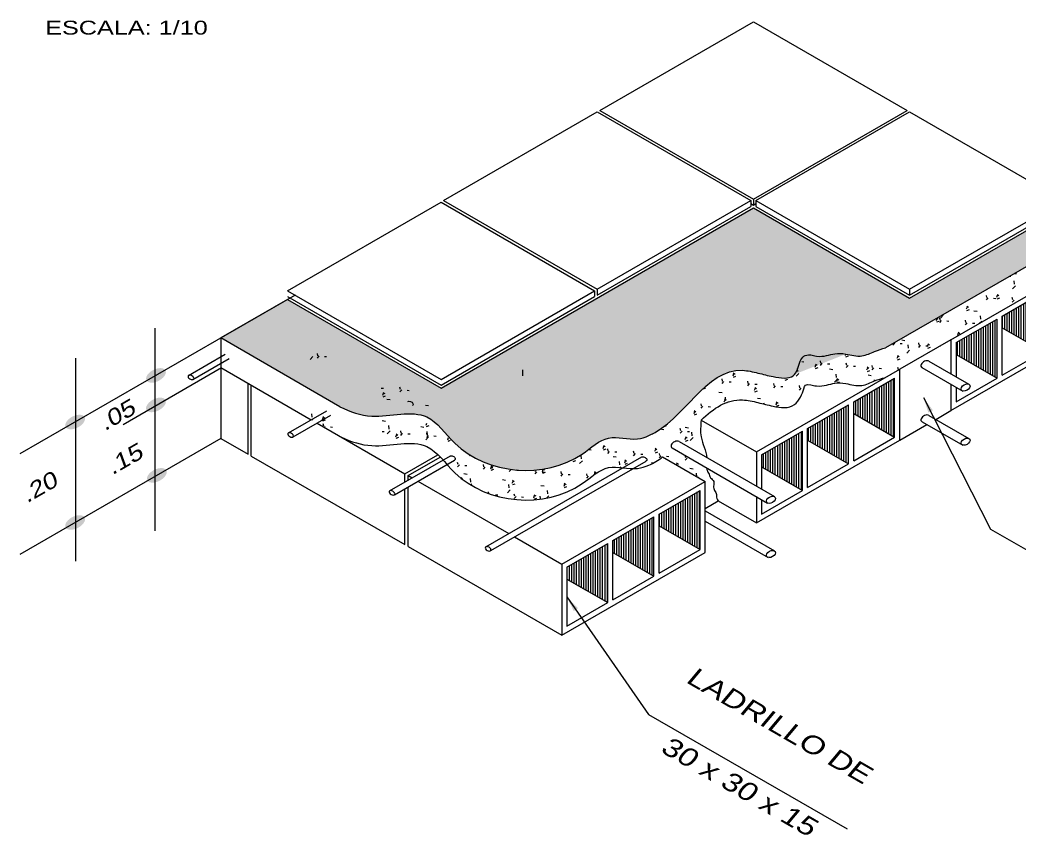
# Model space of a CAD drawing. Header units: millimetres. Extents: x 10559 to 10691, y -16579 to -16550.
# Drawn here: x 10636.531 to 10640.677, y -16563.536 to -16560.151 of the extents above; entities that cross this region are included whole.
import ezdxf

# ---------------------------------------------------------------- set-up
doc = ezdxf.new("R2010")
doc.units = ezdxf.units.MM
for name, color, linetype, lineweight in [('cantomera', 56, 'Continuous', 5), ('Cotas', 8, 'Continuous', 13), ('escaleras', 1, 'Continuous', 5), ('P-2', 2, 'Continuous', 5), ('piso', 254, 'Continuous', 5), ('Sombreados', 55, 'Continuous', 5), ('TEXTOCHI', 3, 'Continuous', 30)]:
    doc.layers.add(name, color=color, linetype=linetype, lineweight=lineweight)
doc.layers.add('Textos', color=8, linetype='Continuous')
doc.styles.add('ARIAL', font='arial.ttf')
doc.styles.add('R80-50', font='arial.ttf', dxfattribs={"width": 1.3, "height": 0.08})
doc.dimstyles.new('COTA20', dxfattribs={"dimtxt": 0.09, "dimasz": 0.09, "dimexe": 0.1, "dimexo": 0.1, "dimgap": 0.06, "dimtad": 3, "dimtih": 1, "dimtoh": 1, "dimlfac": 0.4, "dimzin": 4, "dimdsep": 46, "dimtxsty": 'ARIAL', "dimblk1": 'ARCHTICK', "dimblk2": 'ARCHTICK', "dimsah": 1, "dimcen": 0.15, "dimdle": 0.03, "dimclrd": 1, "dimclre": 1, "dimclrt": 2, "dimadec": 0, "dimazin": 0, "dimtfac": 2, "dimtix": 1, "dimtmove": 0, "dimatfit": 3, "dimfxl": 1, "dimtolj": 1, "dimtzin": 0, "dimlwd": -1, "dimlwe": -1, "dimarcsym": 0})
pattern_1 = [(90, (24685.673196, 12637.343814), (-0.013625229006, 0), [])]

# ---------------------------------------------------------------- blocks, each defined once
blk = doc.blocks.new('_ARCHTICK')
at = {"color": 0, "linetype": 'ByBlock', "const_width": 0.15}
blk.add_lwpolyline([(-0.5, -0.5), (0.5, 0.5)], dxfattribs=at)
blk = doc.blocks.new('A$C74A26CAC')
at = {"layer": 'Sombreados'}
h = blk.add_hatch(dxfattribs=at)
h.set_pattern_fill('AR-CONC', color=256, scale=0.000953766, angle=90, style=0)
h.set_pattern_definition([(140, (24685.6732, 12637.34381), (0.01520215834, 0.17376154855), [0.0181692429, -0.1998616717]), (85, (24685.6732, 12637.34381), (-0.1822233359, -0.0336134102), [0.0145353943, -0.1598893373]), (190.451, (24685.67446, 12637.3583), (-0.1670203482, 0.1401487665), [0.015441472, -0.1698561924]), (136.1842, (24685.62474, 12637.34381), (0.0400985442, 0.2585459808), [0.0272538643, -0.2997925075]), (186.6356, (24685.62809, 12637.36536), (-0.2359860903, 0.2264280943), [0.023162208, -0.2547842885]), (81.184, (24685.62474, 12637.34381), (-0.2359856725, 0.2264284485), [0.0218030915, -0.239834006]), (111, (24685.63686, 12637.36804), (0.09753737764, 0.1446051221), [0.0181692429, -0.1998616717]), (56, (24685.63686, 12637.36804), (-0.1756722253, 0.0589446752), [0.0145353943, -0.1598893373]), (161.4514, (24685.64499, 12637.38009), (-0.0781352388, 0.2035493992), [0.015441472, -0.1698561924]), (127.5, (24685.673196, 12637.343814), (-0.08064572378, 0.00294580486), [0, -0.15795128476, 0, -0.16231190305, 0, -0.16049497877]), (97.5, (24685.6732, 12637.34381), (-0.09554882917, 0.06373032427), [0, -0.0925420104, 0, -0.1543174362, 0, -0.06116978436]), (57.5, (24685.673196, 12637.28979), (0.00546388142, 0.12932170371), [0, -0.06056414293, 0, -0.18896012594, 0, -0.25073555173]), (47.5, (24685.6732, 12637.26557), (-0.0242509234, 0.1412805813), [0, -0.0787333858, 0, -0.12548890415, 0, -0.1780585802])])
edge = h.paths.add_edge_path()
edge.add_line((6.2379, 4.474), (6.0584, 4.5776))
edge.add_line((6.0584, 4.5776), (5.1735, 4.0666))
edge.add_line((5.1735, 4.0666), (4.2737, 4.5861))
edge.add_line((4.2737, 4.5861), (2.4743, 3.5472))
edge.add_line((2.4743, 3.5472), (1.5893, 4.0581))
edge.add_line((1.5893, 4.0581), (1.2058, 3.8367))
edge.add_line((1.2058, 3.8367), (1.8923, 3.4403))
edge.add_spline(control_points=[(1.8923, 3.4403), (1.9501, 3.4114), (2.1092, 3.355), (2.3902, 3.4516), (2.5898, 3.1401), (2.8495, 3.0613), (3.0175, 3.0752)], knot_values=[0.091337, 0.091337, 0.091337, 0.091337, 0.148206, 0.241918, 0.30665, 0.443723, 0.443723, 0.443723, 0.443723], degree=3, periodic=0)
edge.add_spline(control_points=[(3.0175, 3.0752), (3.0937, 3.0815), (3.1682, 3.1017), (3.2348, 3.1363)], knot_values=[0.443723, 0.443723, 0.443723, 0.443723, 0.50592, 0.50592, 0.50592, 0.50592], degree=3, periodic=0)
edge.add_spline(control_points=[(3.2348, 3.1363), (3.2527, 3.1456), (3.3244, 3.1884), (3.4269, 3.2923), (3.5752, 3.2407), (3.6574, 3.2669), (3.6846, 3.2799), (3.6911, 3.2833)], knot_values=[0.50592, 0.50592, 0.50592, 0.50592, 0.522643, 0.575117, 0.624102, 0.643905, 0.650294, 0.650294, 0.650294, 0.650294], degree=3, periodic=0)
edge.add_spline(control_points=[(3.6911, 3.2833), (3.8827, 3.382), (4.023, 3.6994), (4.3019, 3.6346), (4.375, 3.6154), (4.4345, 3.6053), (4.4563, 3.6058)], knot_values=[0.650294, 0.650294, 0.650294, 0.650294, 0.837139, 0.863555, 0.890278, 0.908583, 0.908583, 0.908583, 0.908583], degree=3, periodic=0)
edge.add_spline(control_points=[(4.4563, 3.6058), (4.4745, 3.6061), (4.522, 3.6165), (4.5374, 3.7064), (4.5714, 3.7486), (4.6714, 3.7218), (4.7336, 3.7522), (4.8157, 3.7448), (4.8951, 3.7217), (4.9682, 3.7608), (5.0141, 3.7741), (5.0354, 3.7797)], knot_values=[0.908583, 0.908583, 0.908583, 0.908583, 0.923978, 0.952833, 0.977552, 0.984394, 1.011117, 1.02948, 1.057194, 1.07994, 1.099382, 1.099382, 1.099382, 1.099382], degree=3, periodic=0)
edge.add_line((4.8066, 3.7438), (4.8066, 3.7439))
edge.add_spline(control_points=[(4.4563, 3.6058), (4.4745, 3.6061), (4.522, 3.6165), (4.5374, 3.7064), (4.5714, 3.7486), (4.6714, 3.7218), (4.7336, 3.7522), (4.8157, 3.7448), (4.8951, 3.7217), (4.9682, 3.7608), (5.0141, 3.7741), (5.0354, 3.7797)], knot_values=[0.908583, 0.908583, 0.908583, 0.908583, 0.923978, 0.952833, 0.977552, 0.984394, 1.011117, 1.02948, 1.057194, 1.07994, 1.099382, 1.099382, 1.099382, 1.099382], degree=3, periodic=0)
edge.add_line((5.0354, 3.7797), (6.2379, 4.474))
h = blk.add_hatch(dxfattribs=at)
h.set_pattern_fill('_USER', color=256, scale=0.013625, angle=90, style=0, pattern_type=0)
h.set_pattern_definition(pattern_1)
h.paths.add_polyline_path([(4.5564, 3.2988), (4.3204, 3.1626), (4.3204, 3.0944), (4.5564, 2.9582)])
h.paths.add_polyline_path([(4.8219, 3.4521), (4.5859, 3.3158), (4.5859, 3.2477), (4.8219, 3.1115)])
h.paths.add_polyline_path([(5.0874, 3.6054), (4.8514, 3.4691), (4.8514, 3.401), (5.0874, 3.2647)])
h.paths.add_polyline_path([(5.6774, 3.946), (5.4414, 3.8098), (5.4414, 3.7416), (5.6774, 3.6054)])
h.paths.add_polyline_path([(5.9429, 4.0993), (5.7069, 3.963), (5.7069, 3.8949), (5.9429, 3.7587)])
h.paths.add_polyline_path([(6.2084, 4.2526), (5.9724, 4.1163), (5.9724, 4.0482), (6.2084, 3.9119)])
h = blk.add_hatch(color=256, dxfattribs=at)
edge = h.paths.add_edge_path()
edge.add_ellipse((0.8323, 3.6211), major_axis=(-0.0548, -0.0289), ratio=0.564636, start_angle=73.42254, end_angle=183.89424)
edge.add_line((0.8859, 3.652), (0.8323, 3.6211))
edge.add_line((0.8323, 3.6211), (0.8323, 3.5832))
edge = h.paths.add_edge_path()
edge.add_line((0.8323, 3.6211), (0.7787, 3.5901))
edge.add_ellipse((0.8323, 3.6211), major_axis=(-0.0548, -0.0289), ratio=0.564636, start_angle=3.89424, end_angle=73.42254)
edge.add_line((0.8323, 3.5832), (0.8323, 3.6211))
edge = h.paths.add_edge_path()
edge.add_ellipse((0.8323, 3.6211), major_axis=(-0.0548, -0.0289), ratio=0.564636, start_angle=253.42254, end_angle=363.89424)
edge.add_line((0.7787, 3.5901), (0.8323, 3.6211))
edge.add_line((0.8323, 3.6211), (0.8323, 3.659))
edge = h.paths.add_edge_path()
edge.add_ellipse((0.8323, 3.6211), major_axis=(-0.0548, -0.0289), ratio=0.564636, start_angle=183.89424, end_angle=253.42254)
edge.add_line((0.8323, 3.659), (0.8323, 3.6211))
edge.add_line((0.8323, 3.6211), (0.8859, 3.652))
h = blk.add_hatch(color=256, dxfattribs=at)
edge = h.paths.add_edge_path()
edge.add_ellipse((0.8323, 3.4508), major_axis=(-0.0548, -0.0289), ratio=0.564636, start_angle=73.42254, end_angle=183.89424)
edge.add_line((0.8859, 3.4817), (0.8323, 3.4508))
edge.add_line((0.8323, 3.4508), (0.8323, 3.4129))
edge = h.paths.add_edge_path()
edge.add_line((0.8323, 3.4508), (0.7787, 3.4198))
edge.add_ellipse((0.8323, 3.4508), major_axis=(-0.0548, -0.0289), ratio=0.564636, start_angle=3.89424, end_angle=73.42254)
edge.add_line((0.8323, 3.4129), (0.8323, 3.4508))
edge = h.paths.add_edge_path()
edge.add_ellipse((0.8323, 3.4508), major_axis=(-0.0548, -0.0289), ratio=0.564636, start_angle=253.42254, end_angle=363.89424)
edge.add_line((0.7787, 3.4198), (0.8323, 3.4508))
edge.add_line((0.8323, 3.4508), (0.8323, 3.4887))
edge = h.paths.add_edge_path()
edge.add_ellipse((0.8323, 3.4508), major_axis=(-0.0548, -0.0289), ratio=0.564636, start_angle=183.89424, end_angle=253.42254)
edge.add_line((0.8323, 3.4887), (0.8323, 3.4508))
edge.add_line((0.8323, 3.4508), (0.8859, 3.4817))
h = blk.add_hatch(color=256, dxfattribs=at)
edge = h.paths.add_edge_path()
edge.add_ellipse((0.3667, 3.3522), major_axis=(-0.0548, -0.0289), ratio=0.564636, start_angle=73.42254, end_angle=183.89424)
edge.add_line((0.4202, 3.3832), (0.3667, 3.3522))
edge.add_line((0.3667, 3.3522), (0.3667, 3.3143))
edge = h.paths.add_edge_path()
edge.add_line((0.3667, 3.3522), (0.3131, 3.3213))
edge.add_ellipse((0.3667, 3.3522), major_axis=(-0.0548, -0.0289), ratio=0.564636, start_angle=3.89424, end_angle=73.42254)
edge.add_line((0.3667, 3.3143), (0.3667, 3.3522))
edge = h.paths.add_edge_path()
edge.add_ellipse((0.3667, 3.3522), major_axis=(-0.0548, -0.0289), ratio=0.564636, start_angle=253.42254, end_angle=363.89424)
edge.add_line((0.3131, 3.3213), (0.3667, 3.3522))
edge.add_line((0.3667, 3.3522), (0.3667, 3.3902))
edge = h.paths.add_edge_path()
edge.add_ellipse((0.3667, 3.3522), major_axis=(-0.0548, -0.0289), ratio=0.564636, start_angle=183.89424, end_angle=253.42254)
edge.add_line((0.3667, 3.3902), (0.3667, 3.3522))
edge.add_line((0.3667, 3.3522), (0.4202, 3.3832))
h = blk.add_hatch(color=256, dxfattribs=at)
edge = h.paths.add_edge_path()
edge.add_ellipse((0.8373, 3.0449), major_axis=(-0.0548, -0.0289), ratio=0.564636, start_angle=73.42254, end_angle=183.89424)
edge.add_line((0.8908, 3.0758), (0.8373, 3.0449))
edge.add_line((0.8373, 3.0449), (0.8373, 3.007))
edge = h.paths.add_edge_path()
edge.add_line((0.8373, 3.0449), (0.7837, 3.014))
edge.add_ellipse((0.8373, 3.0449), major_axis=(-0.0548, -0.0289), ratio=0.564636, start_angle=3.89424, end_angle=73.42254)
edge.add_line((0.8373, 3.007), (0.8373, 3.0449))
edge = h.paths.add_edge_path()
edge.add_ellipse((0.8373, 3.0449), major_axis=(-0.0548, -0.0289), ratio=0.564636, start_angle=253.42254, end_angle=363.89424)
edge.add_line((0.7837, 3.014), (0.8373, 3.0449))
edge.add_line((0.8373, 3.0449), (0.8373, 3.0828))
edge = h.paths.add_edge_path()
edge.add_ellipse((0.8373, 3.0449), major_axis=(-0.0548, -0.0289), ratio=0.564636, start_angle=183.89424, end_angle=253.42254)
edge.add_line((0.8373, 3.0828), (0.8373, 3.0449))
edge.add_line((0.8373, 3.0449), (0.8908, 3.0758))
h = blk.add_hatch(dxfattribs=at)
h.set_pattern_fill('_USER', color=256, scale=0.013625, angle=90, style=0, pattern_type=0)
h.set_pattern_definition(pattern_1)
h.paths.add_polyline_path([(3.7009, 2.8049), (3.4649, 2.6686), (3.4649, 2.6005), (3.7009, 2.4643)])
h.paths.add_polyline_path([(3.9664, 2.9582), (3.7304, 2.8219), (3.7304, 2.7538), (3.9664, 2.6175)])
h = blk.add_hatch(color=256, dxfattribs=at)
edge = h.paths.add_edge_path()
edge.add_ellipse((0.3667, 2.7732), major_axis=(-0.0548, -0.0289), ratio=0.564636, start_angle=73.42254, end_angle=183.89424)
edge.add_line((0.4202, 2.8041), (0.3667, 2.7732))
edge.add_line((0.3667, 2.7732), (0.3667, 2.7353))
edge = h.paths.add_edge_path()
edge.add_line((0.3667, 2.7732), (0.3131, 2.7422))
edge.add_ellipse((0.3667, 2.7732), major_axis=(-0.0548, -0.0289), ratio=0.564636, start_angle=3.89424, end_angle=73.42254)
edge.add_line((0.3667, 2.7353), (0.3667, 2.7732))
edge = h.paths.add_edge_path()
edge.add_ellipse((0.3667, 2.7732), major_axis=(-0.0548, -0.0289), ratio=0.564636, start_angle=253.42254, end_angle=363.89424)
edge.add_line((0.3131, 2.7422), (0.3667, 2.7732))
edge.add_line((0.3667, 2.7732), (0.3667, 2.8111))
edge = h.paths.add_edge_path()
edge.add_ellipse((0.3667, 2.7732), major_axis=(-0.0548, -0.0289), ratio=0.564636, start_angle=183.89424, end_angle=253.42254)
edge.add_line((0.3667, 2.8111), (0.3667, 2.7732))
edge.add_line((0.3667, 2.7732), (0.4202, 2.8041))
h = blk.add_hatch(dxfattribs=at)
h.set_pattern_fill('_USER', color=256, scale=0.013625, angle=90, style=0, pattern_type=0)
h.set_pattern_definition(pattern_1)
h.paths.add_polyline_path([(3.4354, 2.6516), (3.1994, 2.5154), (3.1994, 2.4472), (3.4354, 2.311)])
at = {"layer": 'cantomera'}
for p, q in [((1.0195, 3.6208), (1.2306, 3.7427)), ((1.0447, 3.5975), (1.2544, 3.7186)), ((5.284, 3.7033), (5.5153, 3.5698)), ((5.2442, 3.6666), (5.4797, 3.5306)), ((1.596, 3.2896), (1.8159, 3.4165)), ((1.6226, 3.2671), (1.8396, 3.3924)), ((5.2451, 3.3536), (5.4797, 3.2181)), ((5.284, 3.3908), (5.5153, 3.2573)), ((3.8453, 3.2396), (4.3943, 2.9226)), ((3.805, 3.2031), (4.3554, 2.8853)), ((2.1778, 2.9548), (2.5283, 3.1572)), ((2.2063, 2.9335), (2.5521, 3.1331)), ((2.7318, 2.6323), (3.6315, 3.1517)), ((2.7618, 2.6118), (3.6552, 3.1276)), ((3.751, 3.1507), (3.9959, 3.0093)), ((3.9959, 2.8401), (4.3943, 2.6101)), ((3.9959, 2.7804), (4.3587, 2.5709))]:
    blk.add_line(p, q, dxfattribs=at)
for centre, start_param, end_param in [((5.2644, 3.6848), 6.612089, 9.801217), ((5.2644, 3.3723), 0.328904, 3.518032), ((3.8252, 3.2213), 6.612089, 9.801217)]:
    blk.add_ellipse(centre, major_axis=(0.0243, 0.014), ratio=0.633975, start_param=start_param, end_param=end_param, dxfattribs=at)
at = {"layer": 'cantomera', "extrusion": (0, 0, -1)}
for centre in [(1.0334, 3.6098), (1.6078, 3.2773), (2.1915, 2.9437), (2.7455, 2.621)]:
    blk.add_ellipse(centre, major_axis=(-0.0156, 0.009), ratio=0.594832, dxfattribs=at)
at = {"layer": 'cantomera'}
for centre in [(5.4957, 3.5512), (5.4957, 3.2388), (4.3747, 2.904), (4.3747, 2.5916)]:
    blk.add_ellipse(centre, major_axis=(0.0243, 0.014), ratio=0.633975, dxfattribs=at)
at = {"layer": 'cantomera', "extrusion": (0, 0, -1)}
for centre, start_param, end_param in [((2.2975, 3.4596), 0.170361, 3.556464), ((2.5403, 3.1451), 0.2769, 3.645372), ((3.6434, 3.1396), 0.2769, 3.645372)]:
    blk.add_ellipse(centre, major_axis=(-0.0156, 0.009), ratio=0.594832, start_param=start_param, end_param=end_param, dxfattribs=at)
at = {"layer": 'Cotas'}
for p, q in [((1.6335, 4.0837), (0.0489, 3.1688)), ((1.2103, 3.6638), (0.6437, 3.3367)), ((1.2058, 3.2569), (0.0489, 2.589))]:
    blk.add_line(p, q, dxfattribs=at)
for points in [[(0.8276, 2.7241), (0.8276, 3.8941)], [(0.3703, 2.5498), (0.3703, 3.7197)]]:
    blk.add_lwpolyline(points, dxfattribs=at)
at = {"layer": 'escaleras'}
for p, q in [((3.374, 4.1177), (4.259, 4.6287)), ((4.259, 4.6287), (4.259, 4.5946)), ((4.259, 4.6117), (4.2737, 4.6031)), ((4.2737, 4.6372), (4.2737, 4.6031)), ((4.2737, 4.6031), (4.2885, 4.6117)), ((4.2885, 4.6287), (4.2885, 4.5946)), ((4.2885, 4.6287), (5.1735, 4.1177)), ((5.1735, 4.1177), (6.0584, 4.6287)), ((3.374, 4.0837), (4.259, 4.5946)), ((4.2885, 4.5946), (5.1735, 4.0837)), ((5.1735, 4.0837), (6.0584, 4.5946)), ((5.7781, 4.2085), (5.7894, 4.2076)), ((5.7525, 4.1938), (5.7562, 4.1932)), ((5.7776, 4.1474), (5.7753, 4.1671)), ((1.5893, 4.1092), (2.4743, 3.5983)), ((2.4743, 3.5983), (3.3592, 4.1092)), ((3.3592, 4.1092), (3.3592, 4.0752)), ((3.374, 4.1177), (3.374, 4.0837)), ((5.1735, 4.1177), (5.1735, 4.0837)), ((5.6774, 4.088), (5.6877, 4.081)), ((5.7666, 4.1197), (5.7828, 4.1366)), ((1.5893, 4.0752), (2.4743, 3.5642)), ((2.4743, 3.5642), (3.3592, 4.0752)), ((5.6183, 4.0694), (5.6159, 4.0824)), ((5.616, 4.0561), (5.626, 4.068)), ((5.6569, 4.0655), (5.6693, 4.0644)), ((5.6764, 4.0712), (5.6807, 4.0838)), ((5.6785, 4.0629), (5.693, 4.0684)), ((5.7672, 4.0563), (5.7648, 4.0694)), ((5.7649, 4.0431), (5.7749, 4.055)), ((5.502, 4.0043), (5.5062, 4.0168)), ((5.5029, 4.021), (5.5133, 4.0141)), ((5.504, 3.9959), (5.5186, 4.0015)), ((5.5437, 3.9938), (5.5621, 3.9909)), ((5.3275, 3.9373), (5.3317, 3.9498)), ((5.3296, 3.9289), (5.3441, 3.9345)), ((5.3326, 3.9513), (5.3388, 3.9471)), ((5.3492, 3.9392), (5.3468, 3.9523)), ((5.3469, 3.926), (5.3569, 3.9379)), ((5.3509, 3.9518), (5.3671, 3.9687)), ((5.3878, 3.9354), (5.4002, 3.9343)), ((5.4981, 3.9262), (5.4957, 3.9392)), ((5.4958, 3.9129), (5.5058, 3.9249)), ((5.5367, 3.9223), (5.5491, 3.9212)), ((5.577, 3.9221), (5.5887, 3.9343)), ((5.5835, 3.9451), (5.5812, 3.9648)), ((5.4514, 3.8537), (5.4557, 3.8662)), ((5.4524, 3.8705), (5.4627, 3.8635)), ((5.0778, 3.7958), (5.0878, 3.8078)), ((5.1187, 3.8052), (5.1311, 3.8041)), ((5.128, 3.8259), (5.1464, 3.823)), ((5.2291, 3.7961), (5.2267, 3.8091)), ((5.277, 3.7867), (5.2812, 3.7993)), ((5.2779, 3.8035), (5.2883, 3.7965)), ((1.7643, 3.7346), (1.7619, 3.7476)), ((4.8041, 3.7364), (4.8066, 3.7438)), ((5.1568, 3.7496), (5.173, 3.7664)), ((5.1678, 3.7772), (5.1655, 3.7969)), ((5.2268, 3.7828), (5.2368, 3.7947)), ((5.2677, 3.7922), (5.2801, 3.7911)), ((5.279, 3.7783), (5.2936, 3.7839)), ((5.3496, 3.7915), (5.3506, 3.7914)), ((1.7206, 3.7135), (1.7368, 3.7304)), ((1.762, 3.7213), (1.772, 3.7332)), ((1.8029, 3.7307), (1.8153, 3.7296)), ((4.5518, 3.7012), (4.5642, 3.7001)), ((4.6306, 3.6862), (4.6409, 3.6792)), ((4.6621, 3.692), (4.6597, 3.705)), ((4.6598, 3.6787), (4.6698, 3.6907)), ((4.7007, 3.6881), (4.7131, 3.687)), ((4.8061, 3.728), (4.8207, 3.7336)), ((4.8111, 3.679), (4.8087, 3.692)), ((5.1025, 3.7197), (5.1067, 3.7323)), ((5.1035, 3.7365), (5.1138, 3.7295)), ((5.1046, 3.7114), (5.1191, 3.7169)), ((2.9444, 3.6535), (2.9444, 3.6195)), ((4.1567, 3.619), (4.1609, 3.6316)), ((4.1577, 3.6358), (4.168, 3.6289)), ((4.5195, 3.616), (4.5357, 3.6329)), ((4.5305, 3.6437), (4.5286, 3.66)), ((4.6296, 3.6694), (4.6338, 3.6819)), ((4.6317, 3.661), (4.6462, 3.6666)), ((4.7123, 3.658), (4.7307, 3.6551)), ((4.7521, 3.6093), (4.7498, 3.629)), ((4.8088, 3.6657), (4.8188, 3.6776)), ((4.8497, 3.6751), (4.8621, 3.674)), ((4.928, 3.6528), (4.9322, 3.6653)), ((4.929, 3.6695), (4.9393, 3.6626)), ((4.9301, 3.6444), (4.9446, 3.65)), ((4.96, 3.666), (4.9576, 3.679)), ((4.9577, 3.6527), (4.9677, 3.6646)), ((4.9986, 3.6621), (5.011, 3.661)), ((5.1089, 3.6529), (5.1065, 3.6659)), ((4.0952, 3.5879), (4.0928, 3.601)), ((4.0929, 3.5747), (4.1029, 3.5866)), ((4.1338, 3.5841), (4.1462, 3.583)), ((4.1588, 3.6107), (4.1733, 3.6163)), ((4.2441, 3.5749), (4.2417, 3.5879)), ((4.2418, 3.5616), (4.2518, 3.5736)), ((4.2827, 3.571), (4.2951, 3.5699)), ((4.3931, 3.5619), (4.3907, 3.5749)), ((4.4551, 3.6024), (4.4563, 3.6058)), ((4.4572, 3.594), (4.4717, 3.5996)), ((4.7411, 3.5817), (4.7573, 3.5985)), ((4.7536, 3.5858), (4.7578, 3.5983)), ((4.7545, 3.6026), (4.7649, 3.5956)), ((4.7556, 3.5774), (4.7702, 3.583)), ((4.9339, 3.6236), (4.9524, 3.6207)), ((4.9721, 3.5893), (4.9714, 3.5946)), ((2.1296, 3.5484), (2.142, 3.5474)), ((2.1385, 3.5062), (2.1427, 3.5187)), ((2.1395, 3.523), (2.1498, 3.516)), ((2.2399, 3.5393), (2.2375, 3.5523)), ((2.2376, 3.526), (2.2477, 3.5379)), ((2.2785, 3.5354), (2.291, 3.5343)), ((3.9843, 3.5437), (3.9989, 3.5493)), ((4.075, 3.5245), (4.0934, 3.5216)), ((4.2807, 3.5354), (4.2849, 3.548)), ((4.2816, 3.5522), (4.292, 3.5453)), ((4.2827, 3.5271), (4.2973, 3.5327)), ((4.3908, 3.5486), (4.4008, 3.5605)), ((4.4317, 3.558), (4.4441, 3.5569)), ((4.542, 3.5489), (4.5396, 3.5619)), ((4.5397, 3.5356), (4.5497, 3.5475)), ((2.1405, 3.4978), (2.1551, 3.5034)), ((2.1625, 3.4845), (2.1809, 3.4816)), ((3.975, 3.4448), (3.9726, 3.4578)), ((4.1062, 3.4685), (4.1104, 3.481)), ((4.1072, 3.4852), (4.1175, 3.4783)), ((4.1083, 3.4601), (4.1228, 3.4657)), ((4.1148, 3.4758), (4.1125, 3.4955)), ((4.2966, 3.4901), (4.315, 3.4872)), ((4.3348, 3.4557), (4.3341, 3.4611)), ((4.4046, 3.4518), (4.4088, 3.4644)), ((4.4056, 3.4686), (4.4159, 3.4617)), ((1.7322, 3.3805), (1.7299, 3.4003)), ((2.3841, 3.4501), (2.4025, 3.4473)), ((3.9317, 3.4015), (3.9359, 3.414)), ((3.9327, 3.4183), (3.943, 3.4113)), ((3.9338, 3.3931), (3.9483, 3.3987)), ((3.9728, 3.4315), (3.9828, 3.4434)), ((4.0137, 3.4409), (4.0261, 3.4398)), ((4.4067, 3.4435), (4.4212, 3.4491)), ((1.731, 3.3632), (1.7374, 3.3698)), ((1.7923, 3.3673), (1.7965, 3.3799)), ((1.7932, 3.3841), (1.8036, 3.3771)), ((1.7943, 3.359), (1.8089, 3.3645)), ((1.7986, 3.3279), (1.7962, 3.3409)), ((2.1355, 3.3605), (2.154, 3.3576)), ((2.3891, 3.3341), (2.3933, 3.3466)), ((1.8025, 3.3219), (1.8063, 3.3265)), ((1.8372, 3.324), (1.8496, 3.3229)), ((2.1351, 3.2979), (2.1475, 3.2968)), ((2.1644, 3.2842), (2.1806, 3.301)), ((2.1754, 3.3118), (2.1731, 3.3315)), ((2.2156, 3.2839), (2.2259, 3.2769)), ((2.2454, 3.2888), (2.243, 3.3018)), ((2.2431, 3.2755), (2.2531, 3.2874)), ((2.284, 3.2849), (2.2964, 3.2838)), ((2.3571, 3.3261), (2.3756, 3.3233)), ((2.3912, 3.3257), (2.4057, 3.3313)), ((2.3944, 3.2758), (2.392, 3.2888)), ((2.397, 3.2774), (2.3947, 3.2972)), ((3.6882, 3.2802), (3.6911, 3.2833)), ((3.7446, 3.3108), (3.757, 3.3097)), ((3.7593, 3.3262), (3.7739, 3.3317)), ((3.8549, 3.3016), (3.8525, 3.3146)), ((3.8526, 3.2883), (3.8626, 3.3003)), ((3.8809, 3.3222), (3.8994, 3.3193)), ((3.8935, 3.2977), (3.9059, 3.2967)), ((3.9207, 3.2735), (3.9184, 3.2932)), ((2.2147, 3.2671), (2.2189, 3.2796)), ((2.2167, 3.2587), (2.2312, 3.2643)), ((2.386, 3.2498), (2.4022, 3.2666)), ((2.3921, 3.2625), (2.4021, 3.2744)), ((2.433, 3.2718), (2.4454, 3.2708)), ((2.5131, 3.2505), (2.5173, 3.263)), ((2.5151, 3.2421), (2.5297, 3.2477)), ((3.8812, 3.2509), (3.8854, 3.2635)), ((3.8822, 3.2677), (3.8925, 3.2607)), ((3.8833, 3.2426), (3.8978, 3.2481)), ((3.9098, 3.2458), (3.9259, 3.2627)), ((3.3266, 3.1937), (3.339, 3.1926)), ((3.4083, 3.2006), (3.4125, 3.2131)), ((3.4093, 3.2174), (3.4196, 3.2104)), ((3.4104, 3.1922), (3.4249, 3.1978)), ((3.4369, 3.1845), (3.4345, 3.1975)), ((3.4346, 3.1712), (3.4446, 3.1832)), ((3.4755, 3.1806), (3.4879, 3.1796)), ((3.5859, 3.1715), (3.5835, 3.1845)), ((3.5836, 3.1582), (3.5936, 3.1701)), ((3.6245, 3.1676), (3.6369, 3.1665)), ((3.7067, 3.1839), (3.7109, 3.1965)), ((3.7077, 3.2007), (3.718, 3.1938)), ((3.7088, 3.1756), (3.7233, 3.1812)), ((3.7348, 3.1585), (3.7324, 3.1715)), ((2.5721, 3.1065), (2.5697, 3.1195)), ((2.6391, 3.1585), (2.6442, 3.1605)), ((3.2338, 3.1336), (3.2348, 3.1363)), ((3.2359, 3.1252), (3.2504, 3.1308)), ((3.2725, 3.1123), (3.2886, 3.1292)), ((3.2834, 3.14), (3.2811, 3.1597)), ((3.4652, 3.1543), (3.4837, 3.1514)), ((3.505, 3.1056), (3.5028, 3.1253)), ((3.5323, 3.117), (3.5365, 3.1295)), ((3.5332, 3.1338), (3.5436, 3.1268)), ((3.5343, 3.1086), (3.5489, 3.1142)), ((3.6868, 3.1199), (3.7002, 3.1178)), ((3.7325, 3.1452), (3.7425, 3.1571)), ((3.7734, 3.1546), (3.7858, 3.1535)), ((3.8316, 3.1171), (3.842, 3.1102)), ((3.8319, 3.104), (3.8349, 3.1129)), ((3.8837, 3.1454), (3.8813, 3.1585)), ((3.8814, 3.1321), (3.8915, 3.1441)), ((2.5698, 3.0932), (2.5798, 3.1052)), ((2.6063, 3.0551), (2.6247, 3.0522)), ((2.6107, 3.1026), (2.6231, 3.1015)), ((2.721, 3.0935), (2.7186, 3.1065)), ((2.7187, 3.0802), (2.7288, 3.0921)), ((2.7596, 3.0896), (2.7721, 3.0885)), ((2.761, 3.0833), (2.7652, 3.0958)), ((2.7619, 3.1), (2.7723, 3.0931)), ((2.763, 3.0749), (2.7776, 3.0805)), ((2.8677, 3.0672), (2.8776, 3.079)), ((2.9086, 3.0766), (2.921, 3.0755)), ((3.0166, 3.0541), (3.0266, 3.0661)), ((3.0189, 3.0674), (3.0175, 3.0752)), ((3.0575, 3.0635), (3.0699, 3.0625)), ((3.0594, 3.0666), (3.0636, 3.0792)), ((3.0614, 3.0583), (3.076, 3.0638)), ((3.0641, 3.0809), (3.0707, 3.0764)), ((3.1679, 3.0544), (3.1655, 3.0674)), ((3.1656, 3.0411), (3.1756, 3.053)), ((3.2065, 3.0505), (3.2189, 3.0494)), ((3.3168, 3.0414), (3.3144, 3.0544)), ((3.3578, 3.05), (3.362, 3.0625)), ((3.3588, 3.0668), (3.3691, 3.0598)), ((3.506, 3.0904), (3.5102, 3.0948)), ((3.8447, 3.0966), (3.8473, 3.0976)), ((3.9084, 3.0855), (3.9269, 3.0827)), ((3.9483, 3.0368), (3.946, 3.0566)), ((2.5875, 3.0331), (2.5978, 3.0261)), ((2.5903, 3.0277), (2.5907, 3.0288)), ((2.6461, 3.0064), (2.6438, 3.0261)), ((2.6454, 2.9895), (2.6513, 2.9956)), ((2.8279, 3.0207), (2.8464, 3.0179)), ((2.8849, 2.9997), (2.8891, 3.0122)), ((2.8859, 3.0164), (2.8962, 3.0095)), ((2.887, 2.9913), (2.9015, 2.9969)), ((3.1833, 2.983), (3.1875, 2.9956)), ((3.1843, 2.9998), (3.1946, 2.9928)), ((3.3145, 3.0281), (3.3245, 3.04)), ((3.9556, 3.0335), (3.9655, 3.0268)), ((2.7493, 2.9401), (2.7474, 2.9503)), ((2.8568, 2.9444), (2.8729, 2.9613)), ((2.8677, 2.9721), (2.8655, 2.9918)), ((2.8988, 2.9243), (2.8964, 2.9373)), ((3.0495, 2.9864), (3.068, 2.9835)), ((3.0894, 2.9377), (3.0871, 2.9574)), ((3.1854, 2.9747), (3.1999, 2.9802)), ((2.7885, 2.9334), (2.8009, 2.9323)), ((2.8965, 2.911), (2.9065, 2.9229)), ((2.9374, 2.9204), (2.9498, 2.9193)), ((3.0089, 2.9161), (3.0131, 2.9286)), ((3.0098, 2.9328), (3.0201, 2.9259)), ((3.0109, 2.9077), (3.0255, 2.9133)), ((3.0477, 2.9112), (3.0453, 2.9243)), ((3.0548, 2.9091), (3.0554, 2.9099)), ((3.0819, 2.9137), (3.0946, 2.9269))]:
    blk.add_line(p, q, dxfattribs=at)
at = {"layer": 'P-2'}
for p, q in [((5.4119, 3.8268), (6.2379, 4.3037)), ((5.7069, 3.963), (5.9429, 4.0993)), ((5.4414, 3.8098), (5.6774, 3.946)), ((5.6774, 3.6054), (5.6774, 3.946)), ((5.7069, 3.6224), (5.7069, 3.963)), ((5.4119, 3.418), (6.2379, 3.8949)), ((5.7069, 3.8949), (5.9429, 3.7587)), ((5.4119, 3.8268), (5.4119, 3.6295)), ((5.4414, 3.8098), (5.4414, 3.6124)), ((5.4414, 3.7416), (5.6774, 3.6054)), ((5.7069, 3.6224), (5.9429, 3.7587)), ((1.2058, 3.6664), (1.2058, 3.2576)), ((1.2058, 3.6664), (1.7272, 3.3654)), ((4.2909, 3.1796), (5.1169, 3.6565)), ((4.2909, 3.1796), (5.1169, 3.6565)), ((5.1169, 3.2477), (5.1169, 3.6565)), ((1.3624, 3.1672), (1.3624, 3.576)), ((4.8514, 3.4691), (5.0874, 3.6054)), ((5.0874, 3.2647), (5.0874, 3.6054)), ((5.4119, 3.5697), (5.4119, 3.418)), ((5.4414, 3.4691), (5.6774, 3.6054)), ((1.3812, 3.1564), (1.3812, 3.5651)), ((5.4414, 3.5527), (5.4414, 3.4691)), ((4.8514, 3.1285), (4.8514, 3.4691)), ((4.5859, 3.3158), (4.8219, 3.4521)), ((4.8219, 3.1115), (4.8219, 3.4521)), ((4.8514, 3.401), (5.0874, 3.2647)), ((5.3244, 3.3675), (5.4119, 3.418)), ((1.76, 3.3464), (2.2662, 3.0542)), ((3.9727, 3.3633), (4.2909, 3.1796)), ((4.3204, 3.1626), (4.5564, 3.2988)), ((4.5564, 2.9582), (4.5564, 3.2988)), ((4.5859, 2.9752), (4.5859, 3.3158)), ((5.1169, 3.2477), (5.2727, 3.3377)), ((1.2058, 3.2576), (1.3624, 3.1672)), ((4.2909, 2.7708), (5.1169, 3.2477)), ((4.5859, 3.2477), (4.8219, 3.1115)), ((4.8514, 3.1285), (5.0874, 3.2647)), ((4.2909, 3.1796), (4.2909, 2.9823)), ((1.3812, 3.1564), (2.2662, 2.6454)), ((2.2662, 3.0542), (2.4565, 3.1641)), ((2.285, 3.0433), (2.4701, 3.1502)), ((4.3204, 3.1626), (4.3204, 2.9652)), ((4.5859, 2.9752), (4.8219, 3.1115)), ((2.2662, 3.0059), (2.2662, 3.0542)), ((4.3204, 3.0944), (4.5564, 2.9582)), ((2.285, 3.0167), (2.285, 3.0433)), ((2.285, 3.0433), (2.308, 3.03)), ((2.3408, 3.0111), (2.8644, 2.7088)), ((3.1699, 2.5324), (3.9959, 3.0093)), ((3.9959, 2.6005), (3.9959, 3.0093)), ((2.2662, 2.6454), (2.2662, 2.968)), ((2.285, 2.6346), (2.285, 2.9789)), ((3.7304, 2.8219), (3.9664, 2.9582)), ((3.9664, 2.6175), (3.9664, 2.9582)), ((4.3204, 2.8219), (4.5564, 2.9582)), ((4.0708, 2.8979), (4.2909, 2.7708)), ((4.2909, 2.9225), (4.2909, 2.7708)), ((4.3204, 2.9055), (4.3204, 2.8219)), ((3.7304, 2.4813), (3.7304, 2.8219)), ((3.4649, 2.6686), (3.7009, 2.8049)), ((3.7009, 2.4643), (3.7009, 2.8049)), ((3.7304, 2.7538), (3.9664, 2.6175)), ((2.8971, 2.6899), (3.1699, 2.5324)), ((3.1994, 2.5154), (3.4354, 2.6516)), ((3.4354, 2.311), (3.4354, 2.6516)), ((3.4649, 2.328), (3.4649, 2.6686)), ((2.285, 2.6346), (3.1699, 2.1236)), ((3.1699, 2.1236), (3.9959, 2.6005)), ((3.4649, 2.6005), (3.7009, 2.4643)), ((3.7304, 2.4813), (3.9664, 2.6175)), ((3.1699, 2.5324), (3.1699, 2.1236)), ((3.1994, 2.5154), (3.1994, 2.1747)), ((3.1994, 2.4472), (3.4354, 2.311)), ((3.4649, 2.328), (3.7009, 2.4643)), ((3.1994, 2.1747), (3.4354, 2.311))]:
    blk.add_line(p, q, dxfattribs=at)
at = {"layer": 'piso'}
for p, q in [((3.3887, 5.1481), (4.2737, 5.6591)), ((4.2737, 5.6591), (5.1587, 5.1481)), ((2.489, 4.6287), (3.374, 5.1396)), ((3.374, 5.1396), (4.259, 4.6287)), ((3.3887, 5.1481), (4.2737, 4.6372)), ((4.2737, 4.6372), (5.1587, 5.1481)), ((4.2885, 4.6287), (5.1735, 5.1396)), ((5.1735, 5.1396), (6.0584, 4.6287)), ((1.5893, 4.1092), (2.4743, 4.6202)), ((2.4743, 4.6202), (3.3592, 4.1092)), ((2.489, 4.6287), (3.374, 4.1177)), ((2.4743, 3.5472), (4.2737, 4.5861)), ((4.2737, 4.5861), (5.1735, 4.0666)), ((5.1735, 4.0666), (6.0584, 4.5776)), ((6.2379, 4.474), (5.0354, 3.7797)), ((1.5893, 4.0581), (1.2058, 3.8367)), ((1.5893, 4.0581), (2.4743, 3.5472)), ((1.8923, 3.4403), (1.2058, 3.8367)), ((1.2058, 3.8367), (1.2058, 3.6664)), ((5.4119, 3.8268), (5.1169, 3.6565)), ((3.9959, 2.8547), (4.0708, 2.8979))]:
    blk.add_line(p, q, dxfattribs=at)
for points, knots in [([(1.8923, 3.4403), (1.9501, 3.4114), (2.1092, 3.355), (2.3902, 3.4516), (2.643, 3.0569), (3.1517, 3.0133), (3.4269, 3.2923), (3.5752, 3.2407), (3.8617, 3.3322), (4.0156, 3.7011), (4.3019, 3.6346), (4.3907, 3.6113), (4.518, 3.5926), (4.5374, 3.7064), (4.5714, 3.7486), (4.6714, 3.7218), (4.7336, 3.7522), (4.8157, 3.7448), (4.8951, 3.7217), (4.9682, 3.7608), (5.0141, 3.7741), (5.0354, 3.7797)], [0.091337, 0.091337, 0.091337, 0.091337, 0.148206, 0.241918, 0.30665, 0.522643, 0.575117, 0.624102, 0.643905, 0.837139, 0.863555, 0.890278, 0.923978, 0.952833, 0.977552, 0.984394, 1.011117, 1.02948, 1.057194, 1.07994, 1.099382, 1.099382, 1.099382, 1.099382]), ([(3.9727, 3.3633), (4.0447, 3.4318), (4.1436, 3.501), (4.3019, 3.4643), (4.3907, 3.441), (4.518, 3.4223), (4.5711, 3.5551), (4.5714, 3.5743), (4.6714, 3.5515), (4.7336, 3.5819), (4.8157, 3.5745), (4.8951, 3.5513), (4.9668, 3.5898), (5.0112, 3.603), (5.0347, 3.609)], [0.7540441, 0.7540441, 0.7540441, 0.7540441, 0.8371393, 0.8635549, 0.8902782, 0.9239782, 0.9528326, 0.9775515, 0.9843939, 1.0111172, 1.0294801, 1.0571938, 1.0799404, 1.0980479, 1.0980479, 1.0980479, 1.0980479]), ([(3.9727, 3.3633), (3.9698, 3.3305), (3.9633, 3.2559), (4.0012, 3.1882), (4.0059, 3.1468)], [0, 0, 0, 0, 0.02849208, 0.06486825, 0.06486825, 0.06486825, 0.06486825]), ([(1.9013, 3.2648), (1.9576, 3.2385), (2.1138, 3.1863), (2.3902, 3.2813), (2.643, 2.8866), (3.1517, 2.843), (3.4269, 3.1219), (3.5752, 3.0704), (3.6795, 3.1037), (3.7256, 3.1319), (3.751, 3.1507)], [0.0948641, 0.0948641, 0.0948641, 0.0948641, 0.1482057, 0.2419177, 0.3066505, 0.5226432, 0.5751169, 0.6241022, 0.6439055, 0.670482, 0.670482, 0.670482, 0.670482]), ([(4.0042, 3.0881), (4.0044, 3.0816), (4.0064, 3.0712), (4.0188, 3.054), (4.0224, 3.0295), (4.0489, 3.014), (4.0443, 2.9873), (4.0429, 2.9618), (4.0605, 2.9452), (4.062, 2.9265), (4.0616, 2.9113), (4.068, 2.9023), (4.0708, 2.8979)], [0.08165638, 0.08165638, 0.08165638, 0.08165638, 0.08739295, 0.09133678, 0.09987913, 0.10821063, 0.1140794, 0.12191986, 0.12980741, 0.1332657, 0.13818083, 0.14272405, 0.14272405, 0.14272405, 0.14272405])]:
    blk.add_open_spline(points, degree=3, knots=knots, dxfattribs=at)
at = {"layer": 'Textos', "color": 7, "style": 'ARIAL', "oblique": 10, "width": 1.2}
for s, height, rotation, p in [('.05', 0.09265, 30, (0.5373, 3.2985)), ('.15', 0.09265, 30, (0.5807, 3.0446)), (' .20', 0.09265, 30, (0.0522, 2.8614)), ('LADRILLO DE', 0.109002, 330, (3.8791, 1.8549)), ('30 x 30 x 15', 0.109002, 330, (3.7318, 1.4548))]:
    blk.add_text(s, height=height, rotation=rotation, dxfattribs=at).set_placement(p)
at = {"layer": 'Cotas'}
for points in [[(5.2538, 3.4931), (5.6403, 2.7342), (6.6932, 2.1287)], [(3.1994, 2.345), (3.6701, 1.6665), (4.8138, 1.0071)]]:
    blk.add_leader(points, dimstyle='COTA20', override={"dimscale": 1, "dimgap": 0.05, "dimtad": 0, "dimlfac": 1}, dxfattribs=at)
blk = doc.blocks.new('A$C08DC1EB9')
at = {"layer": 'Cotas', "linetype": 'ByBlock'}
blk.add_blockref('A$C74A26CAC', (0.8386, -0.0123), dxfattribs=at)
at = {"layer": 'TEXTOCHI', "ltscale": 0.5, "style": 'R80-50', "width": 1.3}
blk.add_text('ESCALA: 1/10', height=0.08, dxfattribs=at).set_placement((1.0325, 5.5734))

msp = doc.modelspace()

# ---------------------------------------------------------------- block references
at = {"xscale": 0.7204445043317141, "yscale": 0.7204445043317141, "zscale": 0.7204445043317141}
msp.add_blockref('A$C08DC1EB9', (10635.89154, -16564.22709), dxfattribs=at)

doc.saveas('drawing.dxf')
